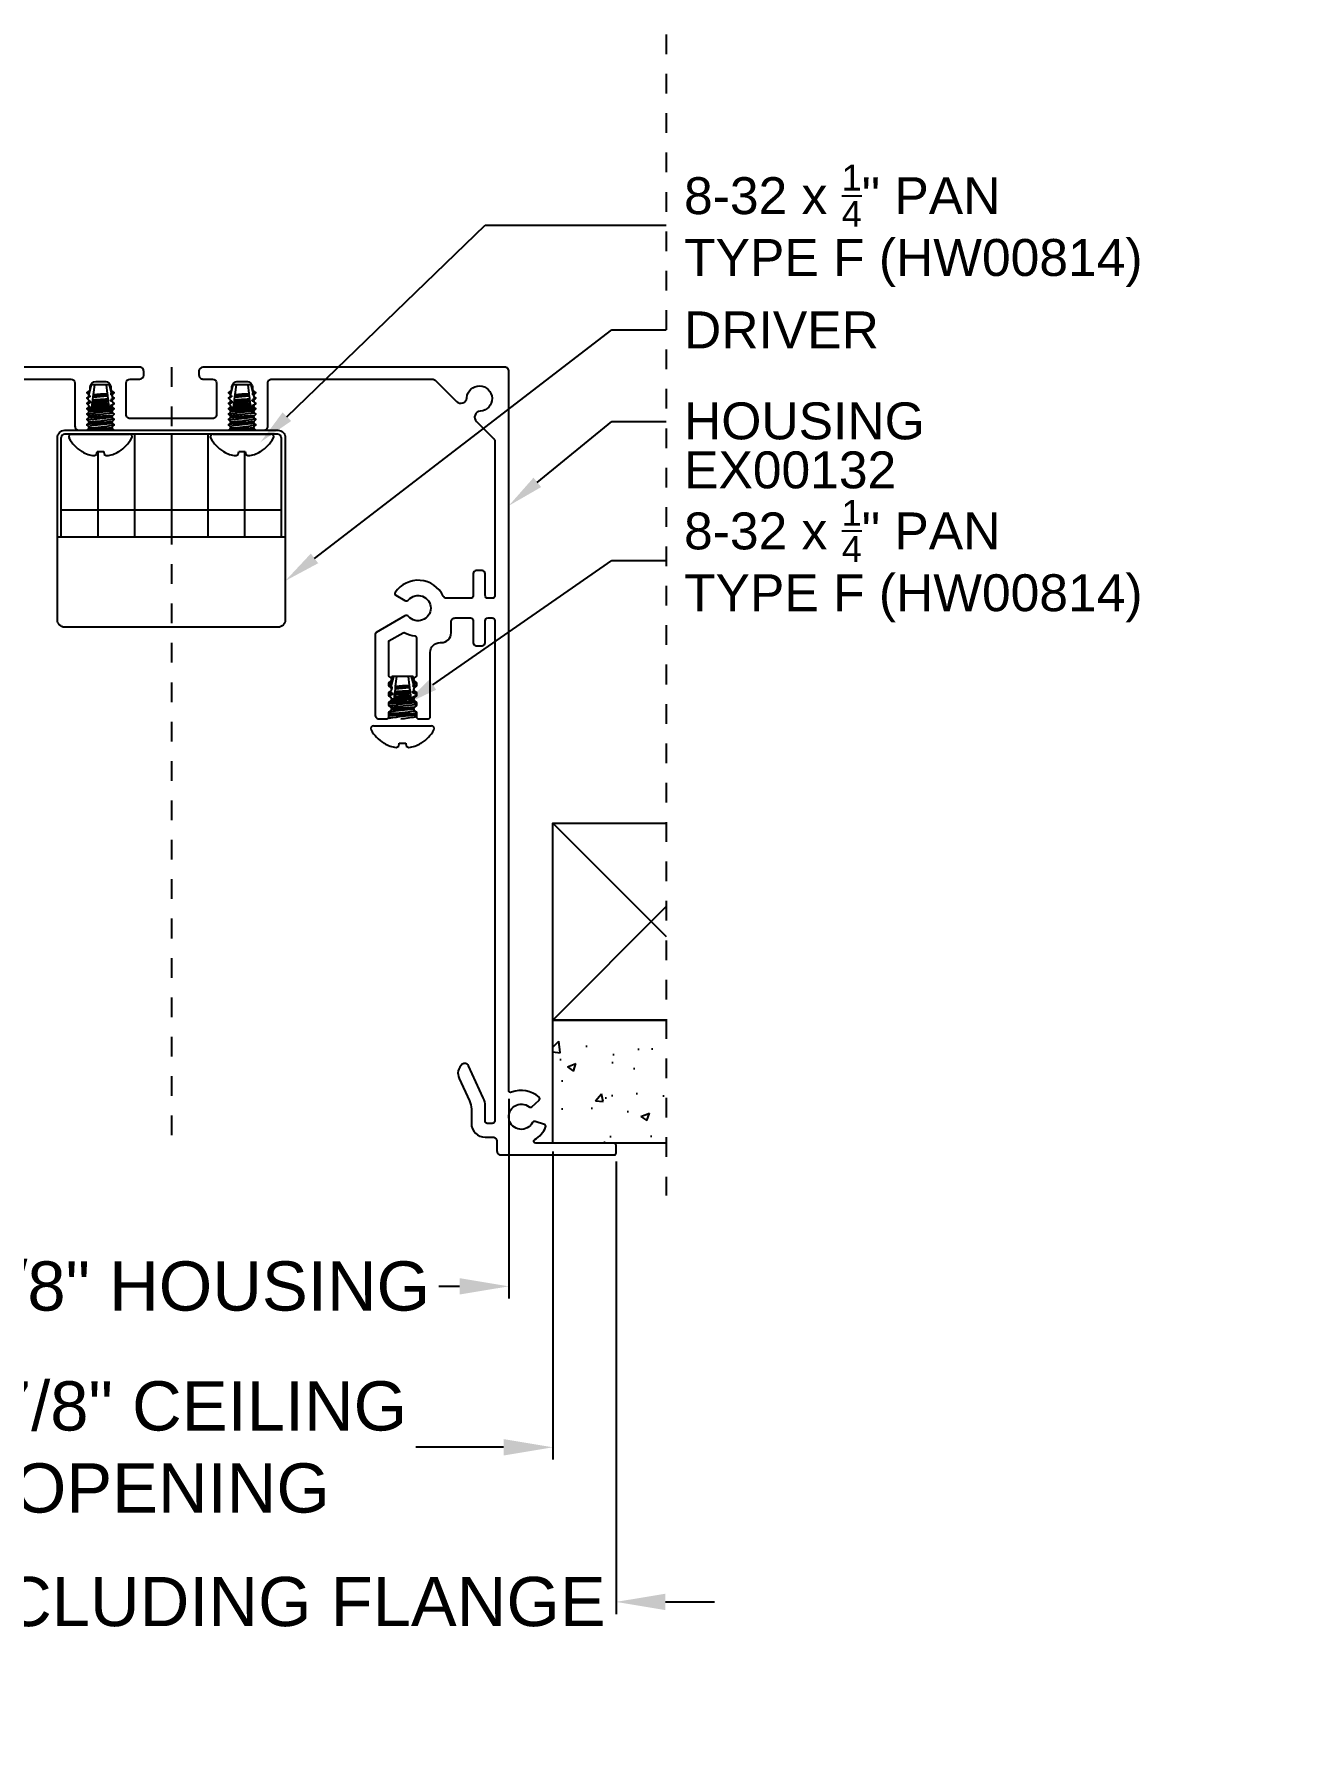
# Model space of a CAD drawing. Header units: inches. Extents: x -5.9 to 5.8, y -3.1 to 5.7.
# Drawn here: x -0.7 to 5.76, y -3.06 to 5.69 of the extents above; entities that cross this region are included whole.
import ezdxf
from ezdxf import colors
from ezdxf.entities.mleader import LeaderData, LeaderLine
from ezdxf.math import Vec2, Vec3

# ---------------------------------------------------------------- set-up
doc = ezdxf.new("R2010")
doc.units = ezdxf.units.IN
doc.header["$LTSCALE"] = 0.5
doc.header["$MEASUREMENT"] = 0
doc.linetypes.add('PHANTOM', pattern=[0.5, 0.25, -0.05, 0.05, -0.05, 0.05, -0.05])
doc.layers.get('Defpoints').update_dxf_attribs({"linetype": 'CONTINUOUS'})
for name, color, linetype in [('Ceiling', 42, 'CONTINUOUS'), ('Driver', 210, 'CONTINUOUS'), ('FAB DWG', 221, 'CONTINUOUS'), ('Hardware', 242, 'CONTINUOUS'), ('Housing', 150, 'CONTINUOUS')]:
    doc.layers.add(name, color=color, linetype=linetype)
doc.layers.add('Construction', color=60, linetype='PHANTOM', plot=False)
doc.layers.add('CUST DWG', color=60, linetype='CONTINUOUS', lineweight=20)
doc.styles.add('LSAD_Standard', font='arial.ttf')
doc.styles.get("Standard").update_dxf_attribs({"font": 'arial.ttf'})
doc.dimstyles.new('LSAD_CustDims', dxfattribs={"dimtxt": 1, "dimasz": 1, "dimexe": 0.0625, "dimexo": 0.042969, "dimgap": 0.0625, "dimtad": 0, "dimtih": 1, "dimtoh": 1, "dimdec": 3, "dimzin": 0, "dimdsep": 46, "dimlunit": 4, "dimtxsty": 'Standard', "dimcen": 0.125, "dimclrd": 256, "dimclre": 256, "dimclrt": 256, "dimadec": 0, "dimazin": 0, "dimtfac": 1, "dimtdec": 3, "dimtix": 1, "dimtofl": 0, "dimtmove": 0, "dimatfit": 3, "dimfxl": 1, "dimfrac": 2, "dimtolj": 1, "dimtzin": 0, "dimarcsym": 0})

# ---------------------------------------------------------------- blocks, each defined once
blk = doc.blocks.new('*D1')
at = {"layer": 'CUST DWG', "lineweight": -2, "ltscale": 0.5, "transparency": 16777216}
for p, q in [((-1.7138, 0.2845), (-1.7138, -0.7296)), ((1.7137, 0.2845), (1.7137, -0.7296)), ((-1.4638, -0.6671), (-1.3581, -0.6671)), ((1.4637, -0.6671), (1.3581, -0.6671))]:
    blk.add_line(p, q, dxfattribs=at)
at = {"layer": 'CUST DWG', "ltscale": 0.5, "transparency": 16777216}
for points in [[(-1.4638, -0.6254), (-1.4638, -0.7087), (-1.7138, -0.6671)], [(1.4637, -0.6254), (1.4637, -0.7087), (1.7137, -0.6671)]]:
    blk.add_solid(points, dxfattribs=at)
at = {"layer": 'Defpoints', "color": 0, "ltscale": 0.5, "transparency": 16777216}
for p in [(-1.7138, 0.3275), (1.7137, 0.3275), (-1.7138, -0.6671)]:
    blk.add_point(p, dxfattribs=at)
at = {"layer": 'CUST DWG', "ltscale": 0.5, "transparency": 16777216, "insert": (0, -0.6671), "char_height": 0.25, "attachment_point": 5}
blk.add_mtext('\\A1;3 3/8" HOUSING', dxfattribs=at)
blk = doc.blocks.new('*D2')
at = {"layer": 'CUST DWG', "lineweight": -2, "ltscale": 0.5, "transparency": 16777216}
for p, q in [((-2.259, -0.033), (-2.259, -2.3319)), ((2.259, -0.033), (2.259, -2.3319)), ((-2.509, -2.2694), (-2.759, -2.2694)), ((2.509, -2.2694), (2.759, -2.2694))]:
    blk.add_line(p, q, dxfattribs=at)
at = {"layer": 'CUST DWG', "ltscale": 0.5, "transparency": 16777216}
for points in [[(-2.509, -2.2278), (-2.509, -2.3111), (-2.259, -2.2694)], [(2.509, -2.2278), (2.509, -2.3111), (2.259, -2.2694)]]:
    blk.add_solid(points, dxfattribs=at)
at = {"layer": 'Defpoints', "color": 0, "ltscale": 0.5, "transparency": 16777216}
for p in [(-2.259, 0.01), (2.259, 0.01), (-2.259, -2.2694)]:
    blk.add_point(p, dxfattribs=at)
at = {"layer": 'CUST DWG', "ltscale": 0.5, "transparency": 16777216, "insert": (0, -2.2694), "char_height": 0.25, "attachment_point": 5}
blk.add_mtext('\\A1;4 1/2" INCLUDING FLANGE', dxfattribs=at)
blk = doc.blocks.new('*D3')
at = {"layer": 'CUST DWG', "lineweight": -2, "ltscale": 0.5, "transparency": 16777216}
for p, q in [((-1.9375, 0.017), (-1.9375, -1.5468)), ((1.9375, 0.017), (1.9375, -1.5468)), ((-1.6875, -1.4843), (-1.2418, -1.4843)), ((1.6875, -1.4843), (1.2418, -1.4843))]:
    blk.add_line(p, q, dxfattribs=at)
at = {"layer": 'CUST DWG', "ltscale": 0.5, "transparency": 16777216}
for points in [[(-1.6875, -1.4427), (-1.6875, -1.526), (-1.9375, -1.4843)], [(1.6875, -1.4427), (1.6875, -1.526), (1.9375, -1.4843)]]:
    blk.add_solid(points, dxfattribs=at)
at = {"layer": 'Defpoints', "color": 0, "ltscale": 0.5, "transparency": 16777216}
for p in [(-1.9375, 0.06), (1.9375, 0.06), (-1.9375, -1.4843)]:
    blk.add_point(p, dxfattribs=at)
at = {"layer": 'CUST DWG', "ltscale": 0.5, "transparency": 16777216, "insert": (0, -1.4843), "char_height": 0.25, "width": 2.937113, "attachment_point": 5}
blk.add_mtext('\\A1;3 7/8" CEILING OPENING', dxfattribs=at)

msp = doc.modelspace()

# ---------------------------------------------------------------- hatches: boundary and pattern name
at = {"layer": 'Ceiling', "ltscale": 0.5, "transparency": 16777216}
h = msp.add_hatch(dxfattribs=at)
h.set_pattern_fill('AR-CONC', color=256, scale=0.0625)
h.paths.add_polyline_path([(-1.9375, 0.06), (-1.9375, 0.685), (-3.8936, 0.685), (-3.8234, 0.4784), (-3.8644, 0.3914), (-3.8283, 0.357), (-3.8765, 0.2552), (-3.8447, 0.1322), (-3.8936, 0.06)])
h.paths.add_polyline_path([(1.9375, 0.685), (2.514, 0.685), (2.514, 0.06), (1.9375, 0.06)])

# ---------------------------------------------------------------- linework, layer by layer
for p, q in [((1.9375, 1.685), (2.514, 1.1086)), ((2.514, 1.2615), (1.9375, 0.685))]:
    msp.add_line(p, q, dxfattribs=at)
msp.add_lwpolyline([(2.514, 0.685), (1.9375, 0.685), (1.9375, 1.685), (2.514, 1.685)], dxfattribs=at)
at = {"layer": 'Ceiling', "transparency": 16777216}
msp.add_lwpolyline([(2.514, 0.06), (1.9375, 0.06), (1.9375, 0.685), (2.514, 0.685)], dxfattribs=at)
at = {"layer": 'Construction', "ltscale": 0.5, "transparency": 16777216}
for p, q in [((2.514, 5.6898), (2.514, -0.2065)), ((0, 4), (0, 0))]:
    msp.add_line(p, q, dxfattribs=at)
at = {"layer": 'Driver', "transparency": 16777216}
for p, q in [((-0.5592, 3.1367), (-0.5592, 3.643)), ((0.5408, 3.66), (-0.5422, 3.66)), ((-0.1869, 3.66), (-0.1869, 3.1367)), ((0, 3.66), (0, 3.1367)), ((0.1855, 3.66), (0.1855, 3.1367)), ((0.5578, 3.643), (0.5578, 3.1367)), ((-0.3731, 3.5719), (-0.3731, 3.1367)), ((0.3717, 3.5719), (0.3717, 3.1367)), ((0.5578, 3.2747), (-0.5592, 3.2747)), ((0.5778, 3.1367), (-0.5792, 3.1367))]:
    msp.add_line(p, q, dxfattribs=at)
msp.add_lwpolyline([(-0.5785, 2.717), (-0.5785, 3.643, -0.414214), (-0.5415, 3.68), (0.5415, 3.68, -0.414214), (0.5785, 3.643), (0.5785, 2.717, -0.414214), (0.5415, 2.68), (-0.5415, 2.68, -0.414214)], format="xyb", close=True, dxfattribs=at)
for centre, start, end in [((-0.5422, 3.643), 90, 180), ((0.5408, 3.643), 0, 90)]:
    msp.add_arc(centre, 0.017, start, end, dxfattribs=at)
at = {"layer": 'Hardware', "linetype": 'Continuous', "transparency": 16777216}
for p, q in [((-0.4254, 3.873), (-0.4269, 3.8675)), ((-0.4066, 3.91), (-0.4193, 3.8608)), ((-0.4185, 3.8596), (-0.4151, 3.8582)), ((-0.4151, 3.8582), (-0.4145, 3.8504)), ((-0.31, 3.91), (-0.4094, 3.91)), ((-0.3968, 3.8488), (-0.3964, 3.8524)), ((-0.3964, 3.8524), (-0.3954, 3.8603)), ((-0.3954, 3.8603), (-0.3952, 3.8622)), ((-0.3952, 3.8622), (-0.3893, 3.91)), ((-0.3315, 3.91), (-0.3262, 3.8668)), ((-0.3262, 3.8668), (-0.3261, 3.8659)), ((-0.3261, 3.8659), (-0.3251, 3.8581)), ((-0.3251, 3.8581), (-0.3247, 3.8551)), ((-0.3247, 3.8551), (-0.3229, 3.8399)), ((-0.3036, 3.8689), (-0.3142, 3.91)), ((-0.3055, 3.8603), (-0.3049, 3.8682)), ((-0.3014, 3.8583), (-0.3055, 3.8603)), ((-0.3049, 3.8682), (-0.3036, 3.8689)), ((-0.2949, 3.8712), (-0.2958, 3.8744)), ((-0.2958, 3.8704), (-0.2953, 3.8707)), ((-0.2953, 3.8651), (-0.2953, 3.8707)), ((0.294, 3.873), (0.2924, 3.8675)), ((0.3128, 3.91), (0.3001, 3.8608)), ((0.3009, 3.8596), (0.3043, 3.8582)), ((0.3043, 3.8582), (0.3049, 3.8504)), ((0.4094, 3.91), (0.31, 3.91)), ((0.3226, 3.8488), (0.323, 3.8524)), ((0.323, 3.8524), (0.324, 3.8603)), ((0.324, 3.8603), (0.3242, 3.8622)), ((0.3242, 3.8622), (0.3301, 3.91)), ((0.3879, 3.91), (0.3932, 3.8668)), ((0.3932, 3.8668), (0.3933, 3.8659)), ((0.3933, 3.8659), (0.3943, 3.8581)), ((0.3943, 3.8581), (0.3946, 3.8551)), ((0.3946, 3.8551), (0.3965, 3.8399)), ((0.4158, 3.8689), (0.4052, 3.91)), ((0.4139, 3.8603), (0.4145, 3.8682)), ((0.418, 3.8583), (0.4139, 3.8603)), ((0.4145, 3.8682), (0.4158, 3.8689)), ((0.4245, 3.8712), (0.4236, 3.8744)), ((0.4236, 3.8704), (0.4241, 3.8707)), ((0.4241, 3.8651), (0.4241, 3.8707)), ((-0.4255, 3.8241), (-0.4255, 3.8238)), ((-0.4255, 3.819), (-0.4255, 3.8165)), ((-0.4255, 3.792), (-0.4255, 3.7853)), ((-0.4231, 3.8457), (-0.4249, 3.8388)), ((-0.4085, 3.7887), (-0.4158, 3.785)), ((-0.4046, 3.785), (-0.4158, 3.785)), ((-0.4125, 3.8273), (-0.4117, 3.8196)), ((-0.4094, 3.7964), (-0.4085, 3.7887)), ((-0.4046, 3.785), (-0.4041, 3.7892)), ((-0.4041, 3.7892), (-0.4032, 3.7971)), ((-0.4032, 3.7971), (-0.4018, 3.8078)), ((-0.4018, 3.8078), (-0.4014, 3.8117)), ((-0.4014, 3.8117), (-0.4002, 3.8208)), ((-0.4014, 3.8117), (-0.3808, 3.813)), ((-0.4002, 3.8208), (-0.3993, 3.8287)), ((-0.3993, 3.8287), (-0.3985, 3.8354)), ((-0.3985, 3.8354), (-0.3968, 3.8488)), ((-0.3196, 3.813), (-0.3808, 3.813)), ((-0.3229, 3.8399), (-0.3223, 3.835)), ((-0.3223, 3.835), (-0.3213, 3.8272)), ((-0.3213, 3.8272), (-0.3202, 3.8177)), ((-0.3202, 3.8177), (-0.3196, 3.813)), ((-0.3196, 3.813), (-0.3185, 3.8041)), ((-0.3196, 3.813), (-0.3196, 3.813)), ((-0.3185, 3.8041), (-0.3175, 3.7963)), ((-0.3175, 3.7963), (-0.3162, 3.7859)), ((-0.3162, 3.7859), (-0.3161, 3.785)), ((-0.2942, 3.785), (-0.3161, 3.785)), ((-0.3113, 3.797), (-0.3105, 3.8049)), ((-0.3082, 3.8287), (-0.3075, 3.8366)), ((-0.2967, 3.8421), (-0.2986, 3.8495)), ((-0.2953, 3.8381), (-0.2953, 3.8394)), ((-0.2912, 3.7875), (-0.2911, 3.788)), ((-0.2899, 3.8156), (-0.2901, 3.8161)), ((0.2939, 3.8241), (0.2939, 3.8238)), ((0.2939, 3.819), (0.2939, 3.8165)), ((0.2939, 3.792), (0.2939, 3.7853)), ((0.2963, 3.8457), (0.2945, 3.8388)), ((0.3108, 3.7887), (0.3035, 3.785)), ((0.3147, 3.785), (0.3035, 3.785)), ((0.3069, 3.8273), (0.3076, 3.8196)), ((0.31, 3.7964), (0.3108, 3.7887)), ((0.3147, 3.785), (0.3152, 3.7892)), ((0.3152, 3.7892), (0.3162, 3.7971)), ((0.3162, 3.7971), (0.3175, 3.8078)), ((0.3175, 3.8078), (0.318, 3.8117)), ((0.318, 3.8117), (0.3191, 3.8208)), ((0.318, 3.8117), (0.3386, 3.813)), ((0.3191, 3.8208), (0.3201, 3.8287)), ((0.3201, 3.8287), (0.3209, 3.8354)), ((0.3209, 3.8354), (0.3226, 3.8488)), ((0.3998, 3.813), (0.3386, 3.813)), ((0.3965, 3.8399), (0.3971, 3.835)), ((0.3971, 3.835), (0.3981, 3.8272)), ((0.3981, 3.8272), (0.3992, 3.8177)), ((0.3992, 3.8177), (0.3998, 3.813)), ((0.3998, 3.813), (0.4009, 3.8041)), ((0.3998, 3.813), (0.3998, 3.813)), ((0.4009, 3.8041), (0.4018, 3.7963)), ((0.4018, 3.7963), (0.4031, 3.7859)), ((0.4031, 3.7859), (0.4032, 3.785)), ((0.4252, 3.785), (0.4032, 3.785)), ((0.408, 3.797), (0.4089, 3.8049)), ((0.4112, 3.8287), (0.4119, 3.8366)), ((0.4227, 3.8421), (0.4207, 3.8495)), ((0.4241, 3.8381), (0.4241, 3.8394)), ((0.4282, 3.7875), (0.4283, 3.788)), ((0.4294, 3.8156), (0.4293, 3.8161)), ((-0.4255, 3.7616), (-0.4255, 3.7582)), ((-0.2953, 3.7381), (-0.2953, 3.739)), ((-0.2953, 3.7381), (-0.2903, 3.7352)), ((-0.2953, 3.7069), (-0.2953, 3.712)), ((-0.2953, 3.68), (-0.2953, 3.6831)), ((0.2939, 3.7616), (0.2939, 3.7582)), ((0.4241, 3.7381), (0.4241, 3.739)), ((0.4241, 3.7381), (0.4291, 3.7352)), ((0.4241, 3.7069), (0.4241, 3.712)), ((0.4241, 3.68), (0.4241, 3.6831)), ((-0.5083, 3.66), (-0.2124, 3.66)), ((0.211, 3.66), (0.5069, 3.66)), ((-0.4552, 3.5719), (-0.4537, 3.5719)), ((-0.3797, 3.5574), (-0.3771, 3.5719)), ((-0.3771, 3.5719), (-0.3437, 3.5719)), ((-0.3437, 3.5719), (-0.3411, 3.5574)), ((-0.2671, 3.5719), (-0.2656, 3.5719)), ((0.2642, 3.5719), (0.2657, 3.5719)), ((0.3397, 3.5574), (0.3423, 3.5719)), ((0.3423, 3.5719), (0.3757, 3.5719)), ((0.3757, 3.5719), (0.3783, 3.5574)), ((0.4523, 3.5719), (0.4538, 3.5719)), ((1.1127, 2.4044), (1.106, 2.3808)), ((1.1279, 2.4288), (1.1151, 2.3788)), ((1.1151, 2.3788), (1.1194, 2.3769)), ((1.1196, 2.4288), (1.1174, 2.4209)), ((1.1194, 2.3769), (1.12, 2.3692)), ((1.1279, 2.4288), (1.1196, 2.4288)), ((1.1452, 2.4288), (1.1279, 2.4288)), ((1.136, 2.3541), (1.1377, 2.3675)), ((1.1377, 2.3675), (1.1381, 2.3712)), ((1.1381, 2.3712), (1.1391, 2.3791)), ((1.1391, 2.3791), (1.1393, 2.381)), ((1.1393, 2.381), (1.1452, 2.4288)), ((1.203, 2.4288), (1.1452, 2.4288)), ((1.203, 2.4288), (1.2083, 2.3855)), ((1.2203, 2.4288), (1.203, 2.4288)), ((1.2083, 2.3855), (1.2084, 2.3846)), ((1.2084, 2.3846), (1.2094, 2.3769)), ((1.2094, 2.3769), (1.2097, 2.3739)), ((1.2097, 2.3739), (1.2116, 2.3586)), ((1.2309, 2.3876), (1.2203, 2.4288)), ((1.2286, 2.4288), (1.2203, 2.4288)), ((1.2313, 2.4194), (1.2286, 2.4288)), ((1.229, 2.3791), (1.2296, 2.387)), ((1.2337, 2.3768), (1.229, 2.3791)), ((1.2296, 2.387), (1.2309, 2.3876)), ((1.2346, 2.3732), (1.2337, 2.3768)), ((1.2396, 2.39), (1.2351, 2.4059)), ((1.2387, 2.3891), (1.2392, 2.3894)), ((1.2392, 2.3819), (1.2392, 2.3895)), ((1.2392, 2.3819), (1.2424, 2.38)), ((1.109, 2.3428), (1.109, 2.3353)), ((1.109, 2.2803), (1.109, 2.2782)), ((1.126, 2.3075), (1.1186, 2.3038)), ((1.1298, 2.3038), (1.1186, 2.3038)), ((1.122, 2.3461), (1.1228, 2.3383)), ((1.1251, 2.3152), (1.126, 2.3075)), ((1.1298, 2.3038), (1.1304, 2.308)), ((1.1304, 2.308), (1.1313, 2.3159)), ((1.1313, 2.3159), (1.1326, 2.3265)), ((1.1326, 2.3265), (1.1331, 2.3305)), ((1.1331, 2.3305), (1.1342, 2.3396)), ((1.1331, 2.3305), (1.1537, 2.3318)), ((1.1342, 2.3396), (1.1352, 2.3475)), ((1.1352, 2.3475), (1.136, 2.3541)), ((1.2149, 2.3318), (1.1537, 2.3318)), ((1.2116, 2.3586), (1.2122, 2.3537)), ((1.2122, 2.3537), (1.2132, 2.346)), ((1.2132, 2.346), (1.2143, 2.3364)), ((1.2143, 2.3364), (1.2149, 2.3318)), ((1.2149, 2.3318), (1.216, 2.3228)), ((1.2149, 2.3318), (1.2149, 2.3318)), ((1.216, 2.3228), (1.217, 2.3151)), ((1.217, 2.3151), (1.2182, 2.3046)), ((1.2182, 2.3046), (1.2184, 2.3038)), ((1.2377, 2.3038), (1.2184, 2.3038)), ((1.2232, 2.3158), (1.224, 2.3237)), ((1.2263, 2.3474), (1.227, 2.3553)), ((1.2392, 2.3506), (1.2392, 2.3525)), ((1.2392, 2.3506), (1.2448, 2.3474)), ((1.2392, 2.2881), (1.2392, 2.2957)), ((1.2392, 2.2881), (1.2448, 2.2849)), ((1.2446, 2.334), (1.2432, 2.3396)), ((1.109, 2.2491), (1.109, 2.2415)), ((1.109, 2.2178), (1.109, 2.2148)), ((1.2392, 2.2256), (1.2392, 2.2332)), ((1.0261, 2.1788), (1.3221, 2.1788)), ((1.0793, 2.0907), (1.0808, 2.0907)), ((1.1548, 2.0762), (1.1574, 2.0907)), ((1.1574, 2.0907), (1.1908, 2.0907)), ((1.1908, 2.0907), (1.1934, 2.0762)), ((1.2674, 2.0907), (1.2689, 2.0907))]:
    msp.add_line(p, q, dxfattribs=at)
at = {"layer": 'Hardware', "linetype": 'Continuous', "transparency": 16777216, "flags": 128}
for points in [[(-0.4145, 3.8504), (-0.4193, 3.8478), (-0.4231, 3.8457)], [(-0.3964, 3.8524), (-0.3883, 3.8531), (-0.3795, 3.8538), (-0.3701, 3.8545), (-0.3604, 3.8553), (-0.3509, 3.8561), (-0.3417, 3.8568), (-0.333, 3.8575), (-0.3251, 3.8581)], [(-0.3954, 3.8603), (-0.3876, 3.861), (-0.379, 3.8616), (-0.3698, 3.8624), (-0.3604, 3.8631), (-0.3512, 3.8639), (-0.3422, 3.8646), (-0.3338, 3.8653), (-0.3261, 3.8659)], [(0.3049, 3.8504), (0.3001, 3.8478), (0.2963, 3.8457)], [(0.323, 3.8524), (0.331, 3.8531), (0.3398, 3.8538), (0.3492, 3.8545), (0.359, 3.8553), (0.3685, 3.8561), (0.3777, 3.8568), (0.3864, 3.8575), (0.3943, 3.8581)], [(0.324, 3.8603), (0.3318, 3.861), (0.3404, 3.8616), (0.3495, 3.8624), (0.359, 3.8631), (0.3682, 3.8639), (0.3772, 3.8646), (0.3856, 3.8653), (0.3933, 3.8659)], [(-0.425, 3.8168), (-0.4285, 3.8148)], [(-0.4282, 3.7629), (-0.4255, 3.7613)], [(-0.425, 3.7856), (-0.4255, 3.7853)], [(-0.4176, 3.8294), (-0.4125, 3.8273)], [(-0.4176, 3.7753), (-0.4101, 3.7759), (-0.4014, 3.7765), (-0.3921, 3.7771), (-0.382, 3.7778), (-0.3713, 3.7784), (-0.3604, 3.7791), (-0.3495, 3.7798), (-0.3388, 3.7805), (-0.3287, 3.7812), (-0.3194, 3.7817), (-0.3107, 3.7823), (-0.3027, 3.783), (-0.2955, 3.7837)], [(-0.4018, 3.8078), (-0.3924, 3.8084), (-0.3822, 3.809), (-0.3715, 3.8097), (-0.3604, 3.8104), (-0.3495, 3.8111), (-0.3389, 3.8118), (-0.3289, 3.8124), (-0.3196, 3.813)], [(-0.4002, 3.8208), (-0.3933, 3.8214), (-0.3858, 3.822), (-0.3777, 3.8227), (-0.3692, 3.8234), (-0.3604, 3.8241), (-0.3518, 3.8247), (-0.3434, 3.8254), (-0.3355, 3.8261), (-0.3281, 3.8266), (-0.3213, 3.8272)], [(-0.3993, 3.8287), (-0.3925, 3.8293), (-0.3852, 3.8299), (-0.3773, 3.8305), (-0.3689, 3.8312), (-0.3604, 3.8319), (-0.352, 3.8325), (-0.3439, 3.8332), (-0.3361, 3.8338), (-0.3289, 3.8344), (-0.3223, 3.835)], [(-0.3075, 3.8366), (-0.3009, 3.8399), (-0.2967, 3.8421)], [(-0.2958, 3.8391), (-0.2914, 3.8416), (-0.2901, 3.8424)], [(0.2944, 3.8168), (0.2909, 3.8148)], [(0.2911, 3.7629), (0.2939, 3.7613)], [(0.2944, 3.7856), (0.2939, 3.7853)], [(0.3018, 3.8294), (0.3069, 3.8273)], [(0.3018, 3.7753), (0.3093, 3.7759), (0.318, 3.7765), (0.3273, 3.7771), (0.3374, 3.7778), (0.348, 3.7784), (0.359, 3.7791), (0.3699, 3.7798), (0.3806, 3.7805), (0.3907, 3.7812), (0.4, 3.7817), (0.4086, 3.7823), (0.4167, 3.783), (0.4239, 3.7837)], [(0.3175, 3.8078), (0.3269, 3.8084), (0.3371, 3.809), (0.3479, 3.8097), (0.359, 3.8104), (0.3699, 3.8111), (0.3805, 3.8118), (0.3905, 3.8124), (0.3998, 3.813)], [(0.3191, 3.8208), (0.3261, 3.8214), (0.3335, 3.822), (0.3416, 3.8227), (0.3502, 3.8234), (0.359, 3.8241), (0.3676, 3.8247), (0.3759, 3.8254), (0.3839, 3.8261), (0.3912, 3.8266), (0.3981, 3.8272)], [(0.3201, 3.8287), (0.3269, 3.8293), (0.3342, 3.8299), (0.3421, 3.8305), (0.3504, 3.8312), (0.359, 3.8319), (0.3673, 3.8325), (0.3755, 3.8332), (0.3832, 3.8338), (0.3904, 3.8344), (0.3971, 3.835)], [(0.4119, 3.8366), (0.4185, 3.8399), (0.4227, 3.8421)], [(0.4235, 3.8391), (0.4279, 3.8416), (0.4293, 3.8424)], [(-0.4327, 3.68), (-0.4314, 3.6802), (-0.4253, 3.6809), (-0.4181, 3.6816), (-0.4101, 3.6822), (-0.4014, 3.6828), (-0.3921, 3.6834), (-0.382, 3.684), (-0.3713, 3.6847), (-0.3604, 3.6854), (-0.3495, 3.6861), (-0.3388, 3.6868), (-0.3287, 3.6874), (-0.3194, 3.688), (-0.3107, 3.6886), (-0.3027, 3.6892), (-0.3004, 3.6894)], [(-0.4238, 3.6849), (-0.4181, 3.6855), (-0.4101, 3.6861), (-0.4014, 3.6867), (-0.3921, 3.6873), (-0.382, 3.6879), (-0.3713, 3.6886), (-0.3604, 3.6893), (-0.3495, 3.69), (-0.3388, 3.6907), (-0.3287, 3.6913), (-0.3194, 3.6919), (-0.3107, 3.6925), (-0.3027, 3.6931), (-0.3018, 3.6932)], [(-0.4237, 3.7123), (-0.4181, 3.7128), (-0.4101, 3.7134), (-0.4014, 3.714), (-0.3921, 3.7146), (-0.382, 3.7153), (-0.3713, 3.7159), (-0.3604, 3.7166), (-0.3495, 3.7173), (-0.3388, 3.718), (-0.3287, 3.7187), (-0.3194, 3.7192), (-0.3107, 3.7198), (-0.3027, 3.7205), (-0.3018, 3.7206)], [(-0.4188, 3.7166), (-0.4181, 3.7167), (-0.4101, 3.7174), (-0.4014, 3.7179), (-0.3921, 3.7185), (-0.382, 3.7192), (-0.3713, 3.7199), (-0.3604, 3.7205), (-0.3495, 3.7212), (-0.3388, 3.7219), (-0.3287, 3.7226), (-0.3194, 3.7232), (-0.3107, 3.7237), (-0.3027, 3.7244), (-0.3009, 3.7246)], [(-0.4186, 3.744), (-0.4181, 3.7441), (-0.4101, 3.7447), (-0.4014, 3.7453), (-0.3921, 3.7459), (-0.382, 3.7465), (-0.3713, 3.7472), (-0.3604, 3.7479), (-0.3495, 3.7486), (-0.3388, 3.7493), (-0.3287, 3.7499), (-0.3194, 3.7505), (-0.3107, 3.7511), (-0.3027, 3.7517), (-0.3007, 3.7519)], [(-0.4176, 3.748), (-0.4101, 3.7486), (-0.4014, 3.7492), (-0.3921, 3.7498), (-0.382, 3.7504), (-0.3713, 3.7511), (-0.3604, 3.7518), (-0.3495, 3.7525), (-0.3388, 3.7532), (-0.3287, 3.7538), (-0.3194, 3.7544), (-0.3107, 3.755), (-0.3027, 3.7556), (-0.2955, 3.7563)], [(-0.2958, 3.6828), (-0.2942, 3.6838)], [(-0.2917, 3.7363), (-0.2953, 3.7384)], [(-0.2924, 3.7055), (-0.2953, 3.7072)], [(0.2867, 3.68), (0.288, 3.6802), (0.2941, 3.6809), (0.3013, 3.6816), (0.3093, 3.6822), (0.318, 3.6828), (0.3273, 3.6834), (0.3374, 3.684), (0.348, 3.6847), (0.359, 3.6854), (0.3699, 3.6861), (0.3806, 3.6868), (0.3907, 3.6874), (0.4, 3.688), (0.4086, 3.6886), (0.4167, 3.6892), (0.4189, 3.6894)], [(0.2956, 3.6849), (0.3013, 3.6855), (0.3093, 3.6861), (0.318, 3.6867), (0.3273, 3.6873), (0.3374, 3.6879), (0.348, 3.6886), (0.359, 3.6893), (0.3699, 3.69), (0.3806, 3.6907), (0.3907, 3.6913), (0.4, 3.6919), (0.4086, 3.6925), (0.4167, 3.6931), (0.4176, 3.6932)], [(0.2957, 3.7123), (0.3013, 3.7128), (0.3093, 3.7134), (0.318, 3.714), (0.3273, 3.7146), (0.3374, 3.7153), (0.348, 3.7159), (0.359, 3.7166), (0.3699, 3.7173), (0.3806, 3.718), (0.3907, 3.7187), (0.4, 3.7192), (0.4086, 3.7198), (0.4167, 3.7205), (0.4176, 3.7206)], [(0.3006, 3.7166), (0.3013, 3.7167), (0.3093, 3.7174), (0.318, 3.7179), (0.3273, 3.7185), (0.3374, 3.7192), (0.348, 3.7199), (0.359, 3.7205), (0.3699, 3.7212), (0.3806, 3.7219), (0.3907, 3.7226), (0.4, 3.7232), (0.4086, 3.7237), (0.4167, 3.7244), (0.4185, 3.7246)], [(0.3008, 3.744), (0.3013, 3.7441), (0.3093, 3.7447), (0.318, 3.7453), (0.3273, 3.7459), (0.3374, 3.7465), (0.348, 3.7472), (0.359, 3.7479), (0.3699, 3.7486), (0.3806, 3.7493), (0.3907, 3.7499), (0.4, 3.7505), (0.4086, 3.7511), (0.4167, 3.7517), (0.4187, 3.7519)], [(0.3018, 3.748), (0.3093, 3.7486), (0.318, 3.7492), (0.3273, 3.7498), (0.3374, 3.7504), (0.348, 3.7511), (0.359, 3.7518), (0.3699, 3.7525), (0.3806, 3.7532), (0.3907, 3.7538), (0.4, 3.7544), (0.4086, 3.755), (0.4167, 3.7556), (0.4239, 3.7563)], [(0.4236, 3.6828), (0.4252, 3.6838)], [(0.4277, 3.7363), (0.4241, 3.7384)], [(0.427, 3.7055), (0.4241, 3.7072)], [(1.1151, 2.3788), (1.1122, 2.3784), (1.1098, 2.3781), (1.1093, 2.378)], [(1.12, 2.3692), (1.1188, 2.3685)], [(1.1381, 2.3712), (1.1461, 2.3718), (1.1549, 2.3726), (1.1644, 2.3733), (1.1741, 2.3741), (1.1836, 2.3748), (1.1928, 2.3756), (1.2015, 2.3763), (1.2094, 2.3769)], [(1.1391, 2.3791), (1.1469, 2.3797), (1.1555, 2.3804), (1.1647, 2.3811), (1.1741, 2.3819), (1.1833, 2.3826), (1.1923, 2.3834), (1.2007, 2.384), (1.2084, 2.3846)], [(1.2414, 2.3809), (1.24, 2.3817), (1.2392, 2.3822)], [(1.2424, 2.38), (1.2421, 2.3805), (1.2414, 2.3809)], [(1.1048, 2.345), (1.109, 2.3425)], [(1.1095, 2.3356), (1.1048, 2.3329)], [(1.1048, 2.2929), (1.1092, 2.2934), (1.1164, 2.2941), (1.1244, 2.2947), (1.1331, 2.2953), (1.1424, 2.2959), (1.1525, 2.2965), (1.1632, 2.2972), (1.1741, 2.2979), (1.185, 2.2986), (1.1957, 2.2993), (1.2058, 2.2999), (1.2151, 2.3005), (1.2238, 2.3011), (1.2318, 2.3017), (1.239, 2.3024), (1.2392, 2.3024)], [(1.1048, 2.2825), (1.109, 2.28)], [(1.1092, 2.3515), (1.1124, 2.3501), (1.122, 2.3461)], [(1.1326, 2.3265), (1.142, 2.3271), (1.1522, 2.3278), (1.163, 2.3285), (1.1741, 2.3292), (1.185, 2.3299), (1.1956, 2.3305), (1.2056, 2.3312), (1.2149, 2.3318)], [(1.1342, 2.3396), (1.1412, 2.3402), (1.1487, 2.3408), (1.1568, 2.3414), (1.1653, 2.3421), (1.1741, 2.3428), (1.1827, 2.3435), (1.1911, 2.3442), (1.199, 2.3448), (1.2063, 2.3454), (1.2132, 2.346)], [(1.1352, 2.3475), (1.142, 2.3481), (1.1493, 2.3487), (1.1572, 2.3493), (1.1656, 2.35), (1.1741, 2.3506), (1.1824, 2.3513), (1.1906, 2.352), (1.1983, 2.3526), (1.2055, 2.3532), (1.2122, 2.3537)], [(1.227, 2.3553), (1.2326, 2.3582)], [(1.2384, 2.2952), (1.244, 2.2985)], [(1.2448, 2.3476), (1.2392, 2.3509)], [(1.2448, 2.2851), (1.2392, 2.2884)], [(1.1039, 2.2206), (1.109, 2.2176)], [(1.1048, 2.2343), (1.1092, 2.2348), (1.1164, 2.2355), (1.1244, 2.2361), (1.1331, 2.2367), (1.1424, 2.2373), (1.1525, 2.2379), (1.1632, 2.2386), (1.1741, 2.2393), (1.185, 2.24), (1.1957, 2.2407), (1.2058, 2.2413), (1.2151, 2.2419), (1.2238, 2.2425), (1.2318, 2.2432), (1.239, 2.2438), (1.2448, 2.2445)], [(1.1098, 2.242), (1.1048, 2.2391)], [(1.1048, 2.2304), (1.1092, 2.2309), (1.1164, 2.2316), (1.1244, 2.2322), (1.1331, 2.2328), (1.1424, 2.2334), (1.1525, 2.234), (1.1632, 2.2347), (1.1741, 2.2354), (1.185, 2.2361), (1.1957, 2.2368), (1.2058, 2.2374), (1.2151, 2.238), (1.2238, 2.2386), (1.2318, 2.2392), (1.239, 2.2399), (1.2448, 2.2406)], [(1.1073, 2.2498), (1.109, 2.2488)], [(1.1193, 2.267), (1.1244, 2.2674), (1.1331, 2.268), (1.1424, 2.2686), (1.1525, 2.2692), (1.1632, 2.2699), (1.1741, 2.2706), (1.185, 2.2713), (1.1957, 2.2719), (1.2058, 2.2726), (1.2151, 2.2732), (1.2238, 2.2738), (1.2318, 2.2744), (1.2366, 2.2749)], [(1.1194, 2.2631), (1.1244, 2.2635), (1.1331, 2.2641), (1.1424, 2.2646), (1.1525, 2.2653), (1.1632, 2.266), (1.1741, 2.2667), (1.185, 2.2674), (1.1957, 2.268), (1.2058, 2.2687), (1.2151, 2.2693), (1.2238, 2.2699), (1.2318, 2.2705), (1.2319, 2.2705)], [(1.2387, 2.2329), (1.2448, 2.2364)], [(1.2451, 2.2225), (1.2392, 2.2259)]]:
    msp.add_lwpolyline(points, dxfattribs=at)
at = {"layer": 'Hardware', "linetype": 'Continuous', "transparency": 16777216}
for centre, radius, start, end in [((-0.4134, 3.8216), 0.0288, 92.08952, 104.67961), ((-0.4154, 3.8389), 0.0192, 89.13439, 97.42281), ((-1.7955, 20.1996), 16.4105, 274.88949, 275.14207), ((-2.1526, 30.8472), 27.0422, 273.72623, 273.87272), ((-0.3052, 3.8791), 0.0188, 269.14375, 286.50957), ((-0.3061, 3.8931), 0.0249, 272.61232, 294.14661), ((-0.3029, 3.8838), 0.0149, 267.2086, 302.4124), ((0.306, 3.8216), 0.0288, 92.08952, 104.67961), ((0.304, 3.8389), 0.0192, 89.13439, 97.42281), ((-1.0762, 20.1996), 16.4105, 274.88949, 275.14207), ((-1.4332, 30.8472), 27.0422, 273.72623, 273.87272), ((0.4141, 3.8791), 0.0188, 269.14375, 286.50957), ((0.4133, 3.8931), 0.0249, 272.61232, 294.14661), ((0.4165, 3.8838), 0.0149, 267.2086, 302.4124), ((-0.4222, 3.8226), 0.0231, 92.14885, 99.8155), ((0.1766, 2.6993), 1.2654, 117.7058, 118.41121), ((-0.1109, 1.6005), 2.1838, 95.01314, 98.28257), ((-0.4098, 3.7768), 0.0429, 92.62188, 110.74711), ((-0.4066, 3.7341), 0.0547, 92.04853, 109.57148), ((-0.4092, 3.7581), 0.0383, 90.22158, 110.83952), ((-0.6627, 6.3703), 2.6267, 275.27382, 277.95715), ((-0.2711, 2.4958), 1.2909, 92.00255, 96.54654), ((-0.4123, 3.7987), 0.0286, 90.36328, 101.29198), ((-0.2903, 4.1189), 0.3437, 248.2052, 249.72409), ((2.6595, -32.8043), 36.7215, 94.65005, 94.78562), ((2.9231, -36.1896), 40.1249, 94.63389, 94.75521), ((-2.5913, 41.2263), 37.4552, 273.35637, 273.47219), ((-2.2238, 28.216), 24.4725, 274.31888, 274.46132), ((-0.3103, 3.8299), 0.0329, 268.2178, 286.49339), ((-0.4601, 3.4348), 0.3915, 64.43818, 67.67597), ((-0.6183, 4.4476), 0.7125, 295.59171, 297.33485), ((-0.3112, 3.8469), 0.042, 271.00515, 284.91705), ((-0.3074, 3.8531), 0.0245, 268.21801, 283.37886), ((-0.4989, 3.3968), 0.4721, 65.21865, 66.17798), ((-0.3108, 3.88), 0.0436, 274.37431, 290.07984), ((-0.2956, 3.8583), 0.0163, 266.1446, 290.12391), ((-0.2903, 3.8143), 0.0263, 268.11082, 269.28859), ((0.2971, 3.8226), 0.0231, 92.14885, 99.8155), ((0.8959, 2.6993), 1.2654, 117.7058, 118.41121), ((0.6085, 1.6005), 2.1838, 95.01314, 98.28257), ((0.3096, 3.7768), 0.0429, 92.62188, 110.74711), ((0.3128, 3.7341), 0.0547, 92.04853, 109.57148), ((0.3101, 3.7581), 0.0383, 90.22158, 110.83952), ((0.0567, 6.3703), 2.6267, 275.27382, 277.95715), ((0.4482, 2.4958), 1.2909, 92.00255, 96.54654), ((0.3071, 3.7987), 0.0286, 90.36328, 101.29198), ((0.4291, 4.1189), 0.3437, 248.2052, 249.72409), ((3.3788, -32.8043), 36.7215, 94.65005, 94.78562), ((3.6425, -36.1896), 40.1249, 94.63389, 94.75521), ((-1.8719, 41.2263), 37.4552, 273.35637, 273.47219), ((-1.5044, 28.216), 24.4725, 274.31888, 274.46132), ((0.4091, 3.8299), 0.0329, 268.2178, 286.49339), ((0.2593, 3.4348), 0.3915, 64.43818, 67.67597), ((0.1011, 4.4476), 0.7125, 295.59171, 297.33485), ((0.4081, 3.8469), 0.042, 271.00515, 284.91705), ((0.4119, 3.8531), 0.0245, 268.21801, 283.37886), ((0.2205, 3.3968), 0.4721, 65.21865, 66.17798), ((0.4086, 3.88), 0.0436, 274.37431, 290.07984), ((0.4237, 3.8583), 0.0163, 266.1446, 290.12391), ((0.4291, 3.8143), 0.0263, 268.11082, 269.28859), ((-0.1109, 1.5693), 2.1838, 94.99863, 98.25748), ((-0.0581, 1.0982), 2.6267, 95.23613, 97.92307), ((-0.4586, 4.5869), 0.8643, 272.69415, 280.89354), ((-0.4586, 4.5556), 0.8643, 272.71235, 280.89354), ((-0.0581, 1.0669), 2.6267, 95.19214, 95.83889), ((0.6085, 1.5693), 2.1838, 94.99863, 98.25748), ((0.6613, 1.0982), 2.6267, 95.23613, 97.92307), ((0.2607, 4.5869), 0.8643, 272.69415, 280.89354), ((0.2607, 4.5556), 0.8643, 272.71235, 280.89354), ((0.6613, 1.0669), 2.6267, 95.19214, 95.83889), ((-0.5083, 3.647), 0.013, 90, 207.99377), ((-0.3604, 3.7256), 0.1806, 207.99377, 238.3387), ((-0.3604, 3.7256), 0.1806, 301.6613, 332.00623), ((-0.2124, 3.647), 0.013, 332.00623, 90), ((0.211, 3.647), 0.013, 90, 207.99377), ((0.359, 3.7256), 0.1806, 207.99377, 238.3387), ((0.359, 3.7256), 0.1806, 301.6613, 332.00623), ((0.5069, 3.647), 0.013, 332.00623, 90), ((-0.3608, 3.7278), 0.1815, 239.22905, 249.88131), ((-0.3773, 3.7014), 0.1512, 252.30821, 263.93895), ((-0.4043, 3.5928), 0.0431, 284.80759, 304.86797), ((-0.3165, 3.5928), 0.0431, 235.13203, 255.19241), ((-0.3435, 3.7014), 0.1512, 276.06105, 287.69179), ((-0.3599, 3.7278), 0.1815, 290.11869, 300.77095), ((0.3585, 3.7278), 0.1815, 239.22905, 249.88131), ((0.342, 3.7014), 0.1512, 252.30821, 263.93895), ((0.3151, 3.5928), 0.0431, 284.80759, 304.86797), ((0.4029, 3.5928), 0.0431, 235.13203, 255.19241), ((0.3759, 3.7014), 0.1512, 276.06105, 287.69179), ((0.3594, 3.7278), 0.1815, 290.11869, 300.77095), ((1.1191, 2.3577), 0.0192, 89.13439, 111.30453), ((1.1211, 2.3404), 0.0288, 92.08952, 95.09863), ((-0.2611, 18.7183), 16.4105, 274.88949, 275.14207), ((-0.6181, 29.366), 27.0422, 273.72623, 273.87272), ((1.2293, 2.3979), 0.0188, 269.14375, 301.87324), ((1.2284, 2.4119), 0.0249, 272.61232, 294.14661), ((1.2316, 2.4025), 0.0149, 267.2086, 302.4124), ((1.2338, 2.3902), 0.0134, 269.53244, 310.40235), ((1.2634, 1.0145), 1.2909, 92.00255, 97.05505), ((1.7111, 1.2181), 1.2654, 117.7058, 118.51478), ((1.1222, 2.3174), 0.0286, 90.36328, 117.47932), ((1.4236, 0.1193), 2.1838, 94.86657, 98.28257), ((1.1247, 2.2955), 0.0429, 92.62188, 110.74711), ((1.1279, 2.2529), 0.0547, 92.04853, 104.307), ((0.8718, 4.8891), 2.6267, 275.30256, 278.03942), ((1.2442, 2.6376), 0.3437, 248.65913, 249.72409), ((1.1253, 2.2769), 0.0383, 90.22158, 98.63283), ((4.194, -34.2855), 36.7215, 94.65005, 94.78562), ((4.4576, -37.6709), 40.1249, 94.63389, 94.75521), ((-1.0568, 39.7451), 37.4552, 273.35637, 273.47219), ((-0.6893, 26.7348), 24.4725, 274.31888, 274.46132), ((1.2242, 2.3487), 0.0329, 268.2178, 280.58873), ((1.0744, 1.9536), 0.3915, 66.54039, 67.67597), ((0.9162, 2.9663), 0.7125, 295.59171, 297.44852), ((1.2233, 2.3657), 0.042, 271.00515, 291.50741), ((1.2271, 2.3719), 0.0245, 268.21801, 299.74613), ((1.0356, 1.9155), 0.4721, 63.91074, 66.17798), ((1.2237, 2.3988), 0.0436, 274.37431, 284.1822), ((1.2431, 2.3569), 0.0174, 270.41982, 275.63978), ((1.2454, 2.355), 0.021, 267.95607, 268.38612), ((1.4236, 0.088), 2.1838, 95.08058, 98.28257), ((1.4764, -0.3831), 2.6267, 95.19214, 98.03942), ((1.0758, 3.1056), 0.8643, 272.25559, 280.60432), ((1.0758, 3.0744), 0.8643, 275.97783, 280.89354), ((1.0261, 2.1657), 0.013, 90, 207.99377), ((1.1741, 2.2444), 0.1806, 207.99377, 238.3387), ((1.1741, 2.2444), 0.1806, 301.6613, 332.00623), ((1.3221, 2.1657), 0.013, 332.00623, 90), ((1.1737, 2.2466), 0.1815, 239.22905, 249.88131), ((1.1572, 2.2202), 0.1512, 252.30821, 263.93895), ((1.1302, 2.1115), 0.0431, 284.80759, 304.86797), ((1.218, 2.1115), 0.0431, 235.13203, 255.19241), ((1.191, 2.2202), 0.1512, 276.06105, 287.69179), ((1.1745, 2.2466), 0.1815, 290.11869, 300.77095)]:
    msp.add_arc(centre, radius, start, end, dxfattribs=at)
at = {"layer": 'Housing', "linetype": 'Continuous', "transparency": 16777216}
msp.add_lwpolyline([(-1.3256, 3.94), (-0.5097, 3.94, -0.414213), (-0.4897, 3.92), (-0.4897, 3.7, 0.414214), (-0.4697, 3.68), (-0.437, 3.68, 0.17633), (-0.4241, 3.6847), (-0.4204, 3.6878, 0.466308), (-0.4204, 3.7), (-0.4297, 3.7078), (-0.4208, 3.7145, 0.482343), (-0.4204, 3.727), (-0.4297, 3.7348), (-0.4208, 3.7415, 0.482343), (-0.4204, 3.754), (-0.4297, 3.7618), (-0.4208, 3.7685, 0.482343), (-0.4204, 3.781), (-0.4297, 3.7888), (-0.4208, 3.7955, 0.482343), (-0.4204, 3.808), (-0.4297, 3.8158), (-0.4208, 3.8225, 0.482343), (-0.4204, 3.835), (-0.4297, 3.8428), (-0.4208, 3.8495, 0.482343), (-0.4204, 3.862), (-0.4297, 3.8698), (-0.4155, 3.8805, 0.235469), (-0.4123, 3.8869), (-0.4123, 3.8969, -0.414213), (-0.3813, 3.9279), (-0.3381, 3.9279, -0.414214), (-0.3071, 3.8969), (-0.3071, 3.8869, 0.235468), (-0.3039, 3.8805), (-0.2897, 3.8698), (-0.2989, 3.862, 0.482343), (-0.2986, 3.8495), (-0.2897, 3.8428), (-0.2989, 3.835, 0.482343), (-0.2986, 3.8225), (-0.2897, 3.8158), (-0.2989, 3.808, 0.482343), (-0.2986, 3.7955), (-0.2897, 3.7888), (-0.2989, 3.781, 0.482343), (-0.2986, 3.7685), (-0.2897, 3.7618), (-0.2989, 3.754, 0.482343), (-0.2986, 3.7415), (-0.2897, 3.7348), (-0.2989, 3.727, 0.482342), (-0.2986, 3.7145), (-0.2897, 3.7078), (-0.2989, 3.7, 0.466308), (-0.2989, 3.6878), (-0.2953, 3.6847, 0.17633), (-0.2824, 3.68), (0.2824, 3.68, 0.176327), (0.2953, 3.6847), (0.2989, 3.6878, 0.466307), (0.2989, 3.7), (0.2897, 3.7078), (0.2986, 3.7145, 0.482342), (0.2989, 3.727), (0.2897, 3.7348), (0.2986, 3.7415, 0.482342), (0.2989, 3.754), (0.2897, 3.7618), (0.2986, 3.7685, 0.482342), (0.2989, 3.781), (0.2897, 3.7888), (0.2986, 3.7955, 0.482342), (0.2989, 3.808), (0.2897, 3.8158), (0.2986, 3.8225, 0.482342), (0.2989, 3.835), (0.2897, 3.8428), (0.2986, 3.8495, 0.482342), (0.2989, 3.862), (0.2897, 3.8698), (0.3039, 3.8805, 0.235469), (0.3071, 3.8869), (0.3071, 3.8969, -0.414214), (0.3381, 3.9279), (0.3813, 3.9279, -0.414214), (0.4123, 3.8969), (0.4123, 3.8869, 0.235469), (0.4155, 3.8805), (0.4297, 3.8698), (0.4204, 3.862, 0.482342), (0.4208, 3.8495), (0.4297, 3.8428), (0.4204, 3.835, 0.482342), (0.4208, 3.8225), (0.4297, 3.8158), (0.4204, 3.808, 0.482341), (0.4208, 3.7955), (0.4297, 3.7888), (0.4204, 3.781, 0.482341), (0.4208, 3.7685), (0.4297, 3.7618), (0.4204, 3.754, 0.482341), (0.4208, 3.7415), (0.4297, 3.7348), (0.4204, 3.727, 0.482341), (0.4208, 3.7145), (0.4297, 3.7078), (0.4204, 3.7, 0.466308), (0.4204, 3.6878), (0.4241, 3.6847, 0.17633), (0.437, 3.68), (0.4697, 3.68, 0.414214), (0.4897, 3.7), (0.4897, 3.92, -0.414214), (0.5097, 3.94), (1.3256, 3.94, -0.198913), (1.3397, 3.9341), (1.4481, 3.8258, 0.642942), (1.5009, 3.8455, -2.192002), (1.5693, 3.7772, 0.642942), (1.5495, 3.7243), (1.6379, 3.636, -0.198912), (1.6437, 3.6218), (1.6437, 2.8418, -0.414219), (1.6287, 2.8268), (1.6087, 2.8268, -0.414214), (1.5937, 2.8418), (1.5937, 2.9526, 0.414213), (1.5787, 2.9676), (1.5487, 2.9676, 0.414214), (1.5337, 2.9526), (1.5337, 2.8418, -0.414214), (1.5187, 2.8268), (1.3988, 2.8268, -0.288229), (1.3808, 2.8381, 0.577076), (1.1365, 2.8566, 0.436688), (1.1398, 2.8423), (1.1861, 2.8156, 0.359306), (1.205, 2.8187, -2.678512), (1.205, 2.7348, 0.359306), (1.1861, 2.738), (1.0398, 2.6535, 0.267949), (1.0348, 2.6448), (1.0348, 2.2348, 0.414214), (1.0548, 2.2148), (1.0948, 2.2148, 0.414214), (1.1048, 2.2248), (1.1048, 2.2478), (1.1159, 2.2571, 0.466307), (1.1159, 2.2724), (1.1048, 2.2818), (1.1048, 2.2978), (1.1159, 2.3071, 0.466308), (1.1159, 2.3224), (1.1048, 2.3318), (1.1048, 2.3478), (1.1159, 2.3571, 0.466308), (1.1159, 2.3724), (1.1048, 2.3818), (1.1048, 2.3978), (1.1159, 2.4071, 0.466307), (1.1159, 2.4224), (1.1048, 2.4318), (1.1048, 2.6102), (1.1769, 2.6518, -0.259204), (1.1866, 2.652, 0.09238), (1.236, 2.6363, -0.378796), (1.2448, 2.6264), (1.2448, 2.4318), (1.2337, 2.4224, 0.466308), (1.2337, 2.4071), (1.2448, 2.3978), (1.2448, 2.3818), (1.2337, 2.3724, 0.466308), (1.2337, 2.3571), (1.2448, 2.3478), (1.2448, 2.3318), (1.2337, 2.3224, 0.466308), (1.2337, 2.3071), (1.2448, 2.2978), (1.2448, 2.2818), (1.2337, 2.2724, 0.466308), (1.2337, 2.2571), (1.2448, 2.2478), (1.2448, 2.2248, 0.414214), (1.2548, 2.2148), (1.3048, 2.2148, 0.414214), (1.3148, 2.2248), (1.3148, 2.5518, -0.414214), (1.3648, 2.6018), (1.3708, 2.6018, 0.414214), (1.4208, 2.6518), (1.4208, 2.7068, -0.414214), (1.4408, 2.7268), (1.5187, 2.7268, -0.414214), (1.5337, 2.7118), (1.5337, 2.601, 0.414213), (1.5487, 2.586), (1.5787, 2.586, 0.414213), (1.5937, 2.601), (1.5937, 2.7118, -0.414214), (1.6087, 2.7268), (1.6287, 2.7268, -0.414214), (1.6437, 2.7118), (1.6437, 0.175, -0.414213), (1.6287, 0.16), (1.6037, 0.16, -0.414214), (1.5937, 0.17), (1.5937, 0.2483, 0.109518), (1.5844, 0.2906), (1.5085, 0.4533, 0.490315), (1.4777, 0.4603, 0.34213), (1.4614, 0.3886), (1.5144, 0.2751, -0.109518), (1.5237, 0.2328), (1.5237, 0.16, 0.414213), (1.5937, 0.09), (1.6337, 0.09, -0.414214), (1.6537, 0.07), (1.6537, 0.02, 0.414214), (1.6737, 0), (2.249, 0, 0.414218), (2.259, 0.01), (2.259, 0.05, 0.414217), (2.249, 0.06), (1.851, 0.06, -0.763465), (1.8459, 0.0786, 0.15957), (1.9009, 0.1413, 0.44093), (1.8948, 0.1547), (1.847, 0.1703, 0.370431), (1.8349, 0.1652, -2.80533), (1.8174, 0.2443, 0.36505), (1.8302, 0.2447), (1.8677, 0.2785, 0.444286), (1.8677, 0.2933, 0.287732), (1.7275, 0.3182, -0.531866), (1.7137, 0.3275), (1.7137, 3.98, 0.414222), (1.6937, 4), (0.1603, 4, 0.414213), (0.1403, 3.98), (0.1403, 3.96, 0.414214), (0.1603, 3.94), (0.2097, 3.94, -0.414213), (0.2297, 3.92), (0.2297, 3.76, -0.414214), (0.2097, 3.74), (-0.2097, 3.74, -0.414214), (-0.2297, 3.76), (-0.2297, 3.92, -0.414213), (-0.2097, 3.94), (-0.1603, 3.94, 0.414213), (-0.1403, 3.96), (-0.1403, 3.98, 0.414214), (-0.1603, 4), (-1.6938, 3.9999, 0.413735)], format="xyb", dxfattribs=at)

# ---------------------------------------------------------------- texts
at = {"layer": 'FAB DWG', "ltscale": 0.5, "transparency": 16777216, "insert": (2.604, 3.5727), "char_height": 0.1875, "width": 3.15153, "attachment_point": 1, "style": 'LSAD_Standard'}
msp.add_mtext('\\A1;EX00132', dxfattribs=at)

# ---------------------------------------------------------------- dimensions: what is measured, and where the dimension line sits
at = {"layer": 'CUST DWG', "ltscale": 0.5, "transparency": 16777216}
for base, p1, p2, text, picture, middle in [((-1.7137503, -0.6670715), (1.7137499, 0.3274881), (-1.7137503, 0.3274881), '<> HOUSING', '*D1', (-0.0000002, -0.6670715)), ((-2.259, -2.2694), (2.259, 0.01), (-2.259, 0.01), '<> INCLUDING FLANGE', '*D2', (0, -2.2694))]:
    dim = msp.add_linear_dim(base=base, p1=p1, p2=p2, angle=180, text=text, dimstyle='LSAD_CustDims', override={"dimtxt": 0.25, "dimasz": 0.25}, dxfattribs=at)
    dim.commit()
    dim.dimension.update_dxf_attribs({"geometry": picture, "text_midpoint": middle})
dim = msp.add_linear_dim(base=(-1.9375, -1.4843), p1=(1.9375, 0.06), p2=(-1.9375, 0.06), angle=180, text='<> CEILING OPENING', dimstyle='LSAD_CustDims', override={"dimtxt": 0.25, "dimasz": 0.25}, dxfattribs=at)
dim.commit()
dim.dimension.update_dxf_attribs({"geometry": '*D3', "text_midpoint": (0, -1.4843), "dimtype": 128})

# ---------------------------------------------------------------- leaders
ml = msp.add_multileader_mtext('Standard', dxfattribs=at)
ml.set_content('\\A1;DRIVER', color=256, style='LSAD_Standard')
ml.set_leader_properties()
ml.build(insert=Vec2(0, 0))
ml.multileader.update_dxf_attribs({"text_left_attachment_type": 2, "dogleg_length": 0.36, "arrow_head_size": 0.1875})
ctx = ml.context
ctx.base_point, ctx.char_height, ctx.arrow_head_size, ctx.landing_gap_size, ctx.plane_origin = Vec3(2.514, 4.1898), 0.1875, 0.1875, 0.09, Vec3(1.028, 4.0858)
ctx.left_attachment = 2
notes = []
notes.append((ctx, [(0, (1, 1, 0), (2.2367, 4.1898), (1, 0), 0.2772, [(0, [(0.5785, 2.915)], 0, [])])]))
ctx.mtext.insert, ctx.mtext.width, ctx.mtext.defined_height, ctx.mtext.flow_direction = Vec3(2.604, 4.2835), 3.15153, 0.8541, 5
ml = msp.add_multileader_mtext('Standard', dxfattribs=at)
ml.set_content('\\A1;HOUSING', color=256, style='LSAD_Standard')
ml.set_leader_properties()
ml.build(insert=Vec2(0, 0))
ml.multileader.update_dxf_attribs({"text_left_attachment_type": 2, "dogleg_length": 0.36, "arrow_head_size": 0.1875})
ctx = ml.context
ctx.base_point, ctx.char_height, ctx.arrow_head_size, ctx.landing_gap_size, ctx.plane_origin = Vec3(2.514, 3.7244), 0.1875, 0.1875, 0.09, Vec3(1.028, 3.5233)
ctx.left_attachment = 2
notes.append((ctx, [(0, (1, 1, 0), (2.2367, 3.7244), (1, 0), 0.2772, [(0, [(1.7137, 3.2966)], 0, [])])]))
ctx.mtext.insert, ctx.mtext.width, ctx.mtext.defined_height, ctx.mtext.flow_direction = Vec3(2.604, 3.8214), 3.15153, 0.8541, 5
at = {"layer": 'FAB DWG', "ltscale": 0.5, "transparency": 16777216}
ml = msp.add_multileader_mtext('Standard', dxfattribs=at)
ml.set_content('\\A1;8-32 x {\\H0.7x;\\S1/4;}" PAN\\PTYPE F (HW00814)', color=256, style='LSAD_Standard')
ml.set_leader_properties()
ml.build(insert=Vec2(0, 0))
ml.multileader.update_dxf_attribs({"text_left_attachment_type": 2, "dogleg_length": 0.36, "arrow_head_size": 0.1875})
ctx = ml.context
ctx.base_point, ctx.char_height, ctx.arrow_head_size, ctx.landing_gap_size, ctx.plane_origin = Vec3(2.514, 4.7212), 0.1875, 0.1875, 0.09, Vec3(1.4868, 4.8207)
ctx.left_attachment = 2
notes.append((ctx, [(0, (1, 1, 0), (1.5945, 4.7212), (1, 0), 0.9195, [(0, [(0.4519, 3.6187)], 0, [])])]))
ctx.mtext.insert, ctx.mtext.width, ctx.mtext.defined_height, ctx.mtext.flow_direction = Vec3(2.604, 5.0287), 3.15153, 0.8541, 5
ml = msp.add_multileader_mtext('Standard', dxfattribs=at)
ml.set_content('\\A1;8-32 x {\\H0.7x;\\S1/4;}" PAN\\PTYPE F (HW00814)', color=256, style='LSAD_Standard')
ml.set_leader_properties()
ml.build(insert=Vec2(0, 0))
ml.multileader.update_dxf_attribs({"text_left_attachment_type": 2, "dogleg_length": 0.36, "arrow_head_size": 0.1875})
ctx = ml.context
ctx.base_point, ctx.char_height, ctx.arrow_head_size, ctx.landing_gap_size, ctx.plane_origin = Vec3(2.514, 3.0187), 0.1875, 0.1875, 0.09, Vec3(1.028, 0.9162)
ctx.left_attachment = 2
notes.append((ctx, [(0, (1, 1, 0), (2.2367, 3.0187), (1, 0), 0.2772, [(0, [(1.1736, 2.281)], 0, [])])]))
ctx.mtext.insert, ctx.mtext.width, ctx.mtext.defined_height, ctx.mtext.flow_direction = Vec3(2.604, 3.3263), 3.15153, 0.8541, 5
for ctx, leaders in notes:
    for number, flags, end, landing, length, lines in leaders:
        leader = LeaderData()
        leader.index, (leader.has_last_leader_line, leader.has_dogleg_vector, leader.attachment_direction) = number, flags
        leader.last_leader_point, leader.dogleg_vector, leader.dogleg_length = Vec3(end), Vec3(landing), length
        for number, points, colour, breaks in lines:
            line = LeaderLine()
            line.index, line.vertices, line.color, line.breaks = number, Vec3.list(points), colors.encode_raw_color(colour), breaks
            leader.lines.append(line)
        ctx.leaders.append(leader)

doc.saveas('drawing.dxf')
